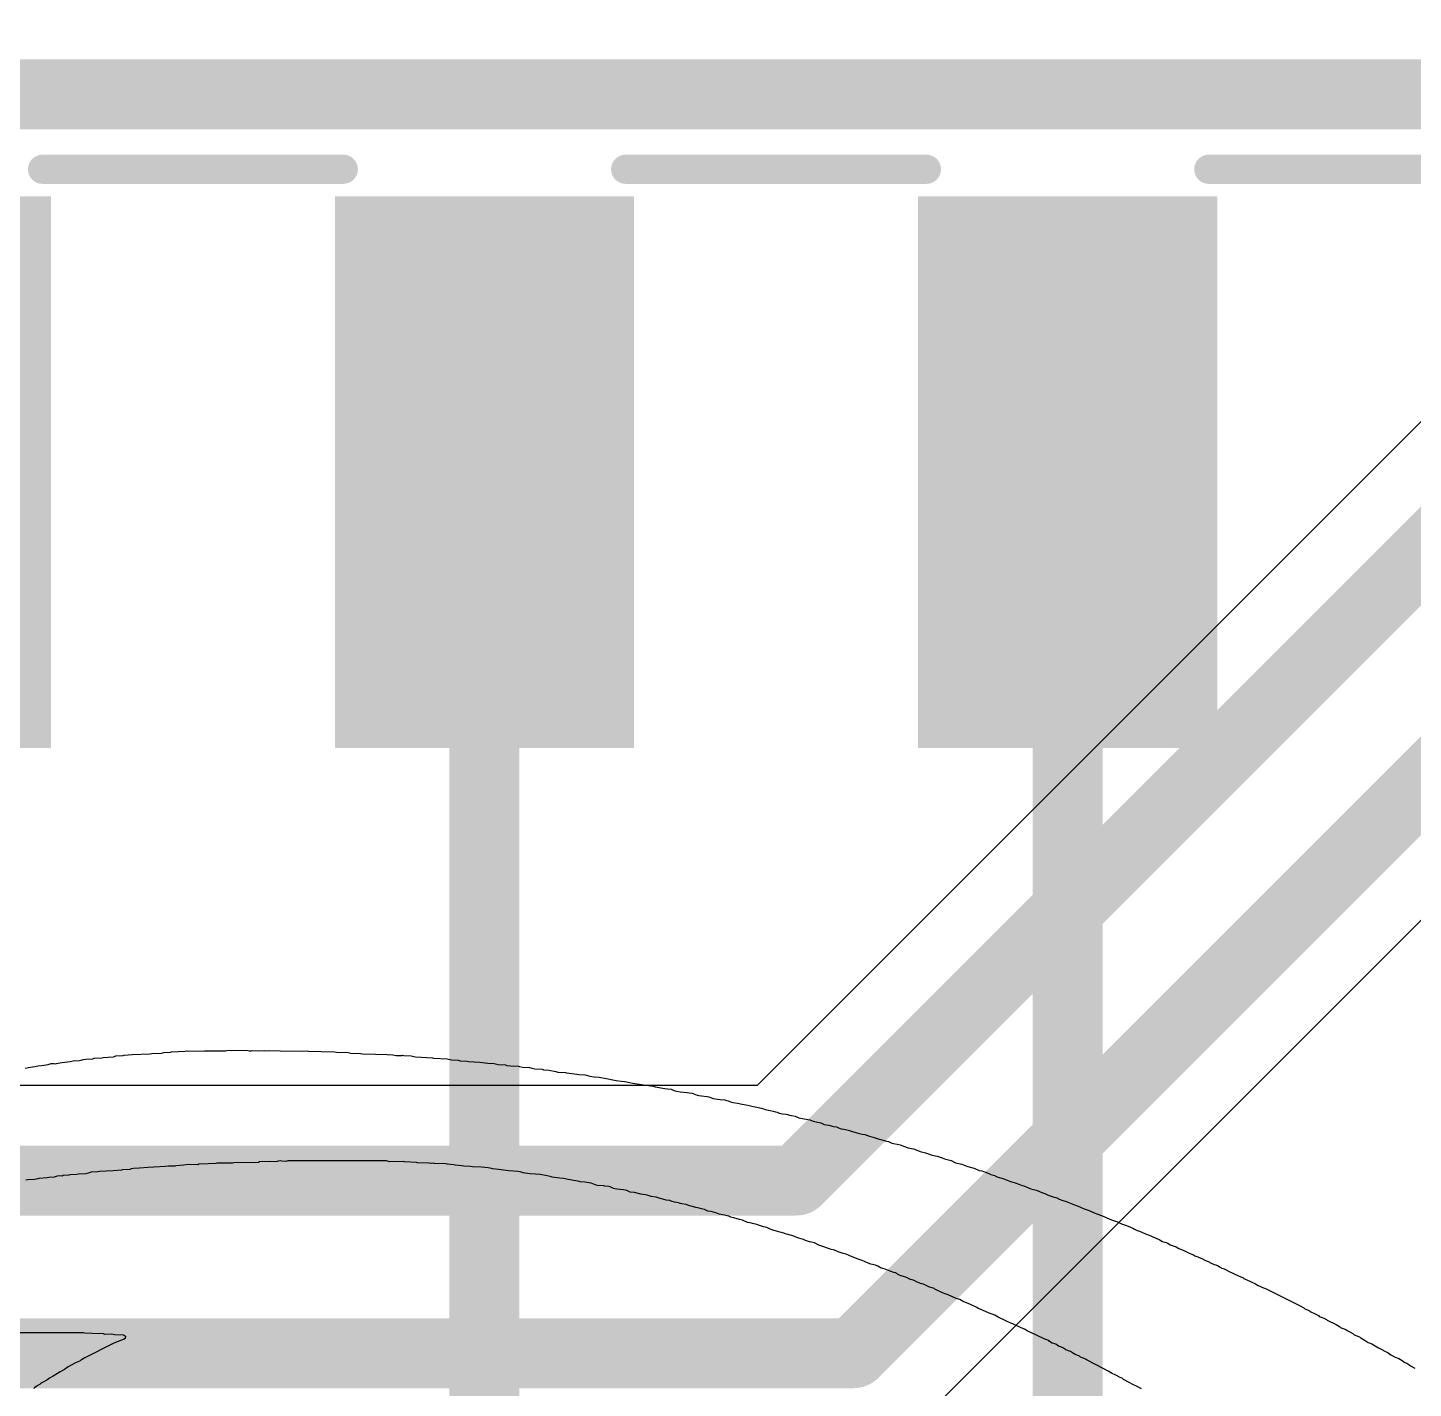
# Model space of a CAD drawing. Header units: inches. Extents: x 29 to 267, y 155 to 337.
# Drawn here: x 89.45 to 95.49, y 262.57 to 268.5 of the extents above; entities that cross this region are included whole.
import ezdxf

# ---------------------------------------------------------------- set-up
doc = ezdxf.new("R2010")
doc.units = ezdxf.units.IN
for name, color, linetype in [('Board Outline', 216, 'Continuous'), ('Bottom Layer', 5, 'Continuous'), ('Top Layer', 1, 'Continuous'), ('Top Overlay', 2, 'Continuous'), ('Top Paste', 8, 'Continuous'), ('Top Solder', 216, 'Continuous')]:
    doc.layers.add(name, color=color, linetype=linetype)

# ---------------------------------------------------------------- blocks, each defined once
blk = doc.blocks.new('SMXS_06K_TP_16')
at = {"layer": 'Top Layer'}
for points in [[(-3.3, -0.72), (-3.3, -1.82), (-5.5, -1.82), (-5.5, -0.72)], [(-3.3, -3.26), (-3.3, -4.36), (-5.5, -4.36), (-5.5, -3.26)]]:
    blk.add_hatch(color=1, dxfattribs=at).paths.add_polyline_path(points)
at = {"layer": 'Top Paste'}
for points in [[(-3.3, -0.72), (-3.3, -1.82), (-5.5, -1.82), (-5.5, -0.72)], [(-3.3, -3.26), (-3.3, -4.36), (-5.5, -4.36), (-5.5, -3.26)]]:
    blk.add_hatch(color=8, dxfattribs=at).paths.add_polyline_path(points)
at = {"layer": 'Top Solder'}
for points in [[(-3.1984, 1.9216), (-3.1984, 0.6184), (-5.6016, 0.6184), (-5.6016, 1.9216)], [(-3.1984, -0.6184), (-3.1984, -1.9216), (-5.6016, -1.9216), (-5.6016, -0.6184)], [(-3.1984, -3.1584), (-3.1984, -4.4616), (-5.6016, -4.4616), (-5.6016, -3.1584)]]:
    blk.add_hatch(color=216, dxfattribs=at).paths.add_polyline_path(points)
at = {"layer": 'Top Overlay'}
for points in [[(-3.08, 0.655, 0.127, 0.127, 0), (-3.08, -0.6551, 0.127, 0.127, 0)], [(-3.08, -1.885, 0.127, 0.127, 0), (-3.08, -3.1951, 0.127, 0.127, 0)], [(-3.08, -4.425, 0.127, 0.127, 0), (-3.08, -5.7351, 0.127, 0.127, 0)]]:
    blk.add_lwpolyline(points, format="xyseb", dxfattribs=at)
for points in [[(-3.1118, 0.655, 0.0635, 0.0635, 1), (-3.0483, 0.655, 0.0635, 0.0635, 1)], [(-3.1118, -0.6551, 0.0635, 0.0635, 1), (-3.0483, -0.6551, 0.0635, 0.0635, 1)], [(-3.1118, -1.885, 0.0635, 0.0635, 1), (-3.0483, -1.885, 0.0635, 0.0635, 1)], [(-3.1118, -3.1951, 0.0635, 0.0635, 1), (-3.0483, -3.1951, 0.0635, 0.0635, 1)], [(-3.1118, -4.425, 0.0635, 0.0635, 1), (-3.0483, -4.425, 0.0635, 0.0635, 1)]]:
    blk.add_lwpolyline(points, format="xyseb", close=True, dxfattribs=at)

msp = doc.modelspace()

# ---------------------------------------------------------------- linework, layer by layer
at = {"layer": 'Board Outline'}
msp.add_lwpolyline([(55.1445, 191.4906, 0.254, 0.254, -2.452185), (125.1447, 191.4906, 0.254, 0.254, 0)], format="xyseb", dxfattribs=at)
at = {"layer": 'Bottom Layer'}
for p, q in [((96.9767, 268.2403), (92.6271, 263.8906)), ((93.3402, 262.4309), (98.5942, 267.6849)), ((92.6271, 263.8906), (62.01, 263.8906))]:
    msp.add_line(p, q, dxfattribs=at)
for points in [[(93.0472, 262.7239, 0.3048, 0.3048, 0), (98.5622, 268.2389, 0.3048, 0.3048, 0)], [(92.7988, 263.4763, 0.3048, 0.3048, 0), (97.5307, 268.2083, 0.3048, 0.3048, 0)], [(62.01, 263.4763, 0.3048, 0.3048, 0), (92.7988, 263.4763, 0.3048, 0.3048, 0)], [(62.1265, 262.7239, 0.3048, 0.3048, 0), (93.0472, 262.7239, 0.3048, 0.3048, 0)]]:
    msp.add_lwpolyline(points, format="xyseb", dxfattribs=at)
for points in [[(92.7226, 263.4763, 0.1524, 0.1524, 1), (92.875, 263.4763, 0.1524, 0.1524, 1)], [(92.7226, 263.4763, 0.1524, 0.1524, 1), (92.875, 263.4763, 0.1524, 0.1524, 1)], [(92.971, 262.7239, 0.1524, 0.1524, 1), (93.1234, 262.7239, 0.1524, 0.1524, 1)], [(92.971, 262.7239, 0.1524, 0.1524, 1), (93.1234, 262.7239, 0.1524, 0.1524, 1)]]:
    msp.add_lwpolyline(points, format="xyseb", close=True, dxfattribs=at)
at = {"layer": 'Top Layer'}
for points in [[(78.4022, 268.2083, 0.3048, 0.3048, 0), (97.5307, 268.2083, 0.3048, 0.3048, 0)], [(91.44, 261.8255, 0.3048, 0.3048, 0), (91.44, 266.5613, 0.3048, 0.3048, 0)], [(93.98, 261.1396, 0.3048, 0.3048, 0), (93.98, 266.5613, 0.3048, 0.3048, 0)]]:
    msp.add_lwpolyline(points, format="xyseb", dxfattribs=at)
for points in [[(91.3638, 266.5613, 0.1524, 0.1524, 1), (91.5162, 266.5613, 0.1524, 0.1524, 1)], [(93.9038, 266.5613, 0.1524, 0.1524, 1), (94.0562, 266.5613, 0.1524, 0.1524, 1)]]:
    msp.add_lwpolyline(points, format="xyseb", close=True, dxfattribs=at)
at = {"layer": 'Top Overlay'}
for p, q in [((90.22, 264.041), (90.3026, 264.0418)), ((90.3026, 264.0418), (90.312, 264.041)), ((90.312, 264.041), (90.3171, 264.0427)), ((90.3171, 264.0427), (90.3324, 264.0444)), ((90.3324, 264.0444), (90.3375, 264.0427)), ((90.3375, 264.0427), (90.4014, 264.0435)), ((90.4014, 264.0435), (90.4151, 264.0418)), ((90.4151, 264.0418), (90.4244, 264.041)), ((90.4244, 264.041), (90.4295, 264.0427)), ((90.4295, 264.0427), (90.4576, 264.0418)), ((90.4576, 264.0418), (90.4806, 264.0427)), ((90.4806, 264.0427), (90.4857, 264.041)), ((90.4857, 264.041), (90.4977, 264.0427)), ((90.4977, 264.0427), (90.5505, 264.041)), ((89.531, 263.9805), (89.5395, 263.9822)), ((89.5395, 263.9822), (89.5531, 263.9856)), ((89.5531, 263.9856), (89.5659, 263.9865)), ((89.5659, 263.9865), (89.571, 263.9848)), ((89.571, 263.9848), (89.5761, 263.9865)), ((89.5761, 263.9865), (89.5906, 263.989)), ((89.5906, 263.989), (89.6008, 263.9907)), ((89.6008, 263.9907), (89.6349, 263.9941)), ((89.6349, 263.9941), (89.6485, 263.9976)), ((89.6485, 263.9976), (89.6758, 263.9993)), ((89.6758, 263.9993), (89.6826, 264.001)), ((89.6826, 264.001), (89.692, 264.0035)), ((89.692, 264.0035), (89.7039, 264.0052)), ((89.7039, 264.0052), (89.7345, 264.0069)), ((89.7345, 264.0069), (89.7396, 264.0086)), ((89.7396, 264.0086), (89.7737, 264.0103)), ((89.7737, 264.0103), (89.7788, 264.012)), ((89.7788, 264.012), (89.8231, 264.0154)), ((89.8231, 264.0154), (89.8282, 264.0171)), ((89.8282, 264.0171), (89.835, 264.0188)), ((89.835, 264.0188), (89.8657, 264.0206)), ((89.8657, 264.0206), (89.8708, 264.0223)), ((89.8708, 264.0223), (89.9057, 264.0248)), ((89.9057, 264.0248), (89.9824, 264.0282)), ((89.9824, 264.0282), (89.9909, 264.0299)), ((89.9909, 264.0299), (90.0335, 264.0316)), ((90.0335, 264.0316), (90.0429, 264.0342)), ((90.0429, 264.0342), (90.0718, 264.0359)), ((90.0718, 264.0359), (90.0769, 264.0376)), ((90.0769, 264.0376), (90.1348, 264.0393)), ((90.1348, 264.0393), (90.14, 264.041)), ((90.14, 264.041), (90.1519, 264.0393)), ((90.1519, 264.0393), (90.22, 264.041)), ((90.5505, 264.041), (90.6467, 264.0401)), ((90.6467, 264.0401), (90.668, 264.041)), ((90.668, 264.041), (90.6731, 264.0393)), ((90.6731, 264.0393), (90.7864, 264.0367)), ((90.7864, 264.0367), (90.7949, 264.035)), ((90.7949, 264.035), (90.8349, 264.0342)), ((90.8349, 264.0342), (90.8401, 264.0359)), ((90.8401, 264.0359), (90.8469, 264.0342)), ((90.8469, 264.0342), (90.8579, 264.0316)), ((90.8579, 264.0316), (90.9005, 264.0299)), ((90.9005, 264.0299), (90.909, 264.0282)), ((90.909, 264.0282), (90.9653, 264.0265)), ((90.9653, 264.0265), (91.0164, 264.0248)), ((91.0164, 264.0248), (91.0402, 264.0231)), ((91.0402, 264.0231), (91.0555, 264.0214)), ((91.0555, 264.0214), (91.0819, 264.0206)), ((91.0819, 264.0206), (91.0836, 264.0223)), ((91.0836, 264.0223), (91.0888, 264.0206)), ((91.0888, 264.0206), (91.1211, 264.0188)), ((91.1211, 264.0188), (91.1322, 264.0163)), ((91.1322, 264.0163), (91.139, 264.0146)), ((91.139, 264.0146), (91.1893, 264.012)), ((91.1893, 264.012), (91.2131, 264.0103)), ((91.2131, 264.0103), (91.2182, 264.0086)), ((91.2182, 264.0086), (91.2778, 264.0069)), ((91.2778, 264.0069), (91.2829, 264.0052)), ((91.2829, 264.0052), (91.2974, 264.0027)), ((91.2974, 264.0027), (91.3247, 264.001)), ((91.3247, 264.001), (91.334, 263.9984)), ((91.334, 263.9984), (91.3647, 263.9967)), ((91.3647, 263.9967), (91.3698, 263.995)), ((91.3698, 263.995), (91.4201, 263.9924)), ((91.4201, 263.9924), (91.455, 263.9882)), ((91.455, 263.9882), (91.4822, 263.9865)), ((91.4822, 263.9865), (91.4874, 263.9848)), ((91.4874, 263.9848), (91.4993, 263.9814)), ((91.4993, 263.9814), (91.5316, 263.9797)), ((89.439, 263.9652), (89.4526, 263.9686)), ((89.4526, 263.9686), (89.4628, 263.9703)), ((89.4628, 263.9703), (89.4714, 263.972)), ((89.4714, 263.972), (89.4816, 263.9737)), ((89.4816, 263.9737), (89.4952, 263.9754)), ((89.4952, 263.9754), (89.5122, 263.9771)), ((89.5122, 263.9771), (89.5208, 263.9788)), ((89.5208, 263.9788), (89.531, 263.9805)), ((91.5316, 263.9797), (91.5368, 263.978)), ((91.5368, 263.978), (91.5538, 263.9763)), ((91.5538, 263.9763), (91.5879, 263.9746)), ((91.5879, 263.9746), (91.593, 263.9729)), ((91.593, 263.9729), (91.6057, 263.9703)), ((91.6057, 263.9703), (91.6364, 263.9686)), ((91.6364, 263.9686), (91.6458, 263.966)), ((91.6458, 263.966), (91.6594, 263.9626)), ((91.6594, 263.9626), (91.6918, 263.9609)), ((91.6918, 263.9609), (91.6969, 263.9592)), ((91.6969, 263.9592), (91.7224, 263.9575)), ((91.7224, 263.9575), (91.7275, 263.9558)), ((91.7275, 263.9558), (91.7437, 263.9533)), ((91.7437, 263.9533), (91.7505, 263.9516)), ((91.7505, 263.9516), (91.7599, 263.949)), ((91.7599, 263.949), (91.7923, 263.9473)), ((91.7923, 263.9473), (91.7974, 263.9456)), ((91.7974, 263.9456), (91.8093, 263.9439)), ((91.8093, 263.9439), (91.8425, 263.9396)), ((91.8425, 263.9396), (91.851, 263.9379)), ((91.851, 263.9379), (91.8783, 263.9362)), ((91.8783, 263.9362), (91.8987, 263.9311)), ((91.8987, 263.9311), (91.9072, 263.9294)), ((91.9072, 263.9294), (91.9175, 263.9277)), ((91.9175, 263.9277), (91.9396, 263.926)), ((91.9396, 263.926), (91.9703, 263.9209)), ((91.9703, 263.9209), (91.9788, 263.9192)), ((91.9788, 263.9192), (91.9924, 263.9158)), ((91.9924, 263.9158), (92.0129, 263.9124)), ((92.0129, 263.9124), (92.0359, 263.9098)), ((92.0359, 263.9098), (92.052, 263.9073)), ((92.052, 263.9073), (92.0725, 263.9039)), ((92.0725, 263.9039), (92.0861, 263.9005)), ((92.0861, 263.9005), (92.0946, 263.8988)), ((92.0946, 263.8988), (92.1151, 263.8954)), ((92.1151, 263.8954), (92.1321, 263.8936)), ((92.1321, 263.8936), (92.1457, 263.8919)), ((92.1457, 263.8919), (92.1542, 263.8902)), ((92.1542, 263.8902), (92.1747, 263.8868)), ((92.1747, 263.8868), (92.184, 263.8843)), ((92.184, 263.8843), (92.2249, 263.8775)), ((92.2249, 263.8775), (92.2369, 263.8758)), ((92.2369, 263.8758), (92.2539, 263.8741)), ((92.2539, 263.8741), (92.2692, 263.8672)), ((92.2692, 263.8672), (92.276, 263.8655)), ((92.276, 263.8655), (92.2922, 263.863)), ((92.2922, 263.863), (92.3229, 263.8596)), ((92.3229, 263.8596), (92.3314, 263.8579)), ((92.3314, 263.8579), (92.345, 263.8562)), ((92.345, 263.8562), (92.3518, 263.8545)), ((92.3518, 263.8545), (92.3663, 263.8485)), ((92.3663, 263.8485), (92.3731, 263.8468)), ((92.3731, 263.8468), (92.3851, 263.8451)), ((92.3851, 263.8451), (92.4098, 263.8425)), ((92.4098, 263.8425), (92.4166, 263.8408)), ((92.4166, 263.8408), (92.4251, 263.8374)), ((92.4251, 263.8374), (92.4362, 263.8332)), ((92.4362, 263.8332), (92.4557, 263.8306)), ((92.4557, 263.8306), (92.466, 263.8289)), ((92.466, 263.8289), (92.4864, 263.8272)), ((92.4864, 263.8272), (92.4949, 263.8255)), ((92.4949, 263.8255), (92.5017, 263.8238)), ((92.5017, 263.8238), (92.5162, 263.8178)), ((92.5162, 263.8178), (92.523, 263.8161)), ((92.523, 263.8161), (92.5426, 263.8136)), ((92.5426, 263.8136), (92.5631, 263.8085)), ((92.5631, 263.8085), (92.5716, 263.8068)), ((92.5716, 263.8068), (92.5878, 263.8042)), ((92.5878, 263.8042), (92.5929, 263.8025)), ((92.5929, 263.8025), (92.6039, 263.8)), ((92.6039, 263.8), (92.6108, 263.7983)), ((92.6108, 263.7983), (92.6193, 263.7966)), ((92.6193, 263.7966), (92.6397, 263.7931)), ((92.6397, 263.7931), (92.6465, 263.7914)), ((92.6465, 263.7914), (92.655, 263.788)), ((92.655, 263.788), (92.6627, 263.7855)), ((92.6627, 263.7855), (92.6695, 263.7838)), ((92.6695, 263.7838), (92.684, 263.7812)), ((92.684, 263.7812), (92.6976, 263.7778)), ((92.6976, 263.7778), (92.7079, 263.7761)), ((92.7079, 263.7761), (92.7147, 263.7744)), ((92.7147, 263.7744), (92.724, 263.7702)), ((92.724, 263.7702), (92.7377, 263.7667)), ((92.7377, 263.7667), (92.7547, 263.765)), ((92.7547, 263.765), (92.7598, 263.7633)), ((92.7598, 263.7633), (92.7692, 263.7608)), ((92.7692, 263.7608), (92.7777, 263.7591)), ((92.7777, 263.7591), (92.7939, 263.7565)), ((92.7939, 263.7565), (92.8092, 263.7497)), ((92.8092, 263.7497), (92.8254, 263.7472)), ((92.8254, 263.7472), (92.8322, 263.7454)), ((92.8322, 263.7454), (92.8416, 263.7429)), ((92.8416, 263.7429), (92.8578, 263.7403)), ((92.8578, 263.7403), (92.8722, 263.7344)), ((92.8722, 263.7344), (92.879, 263.7327)), ((92.879, 263.7327), (92.891, 263.731)), ((92.891, 263.731), (92.9046, 263.7276)), ((92.9046, 263.7276), (92.9199, 263.7208)), ((92.9199, 263.7208), (92.9404, 263.7173)), ((92.9404, 263.7173), (92.9608, 263.7122)), ((92.9608, 263.7122), (92.9736, 263.7097)), ((92.9736, 263.7097), (92.9821, 263.7063)), ((92.9821, 263.7063), (92.9932, 263.702)), ((92.9932, 263.702), (93.0051, 263.7003)), ((93.0051, 263.7003), (93.0119, 263.6986)), ((93.0119, 263.6986), (93.0298, 263.6943)), ((93.0298, 263.6943), (93.0409, 263.6901)), ((93.0409, 263.6901), (93.0536, 263.6875)), ((93.0536, 263.6875), (93.0622, 263.6841)), ((93.0622, 263.6841), (93.0715, 263.6816)), ((93.0715, 263.6816), (93.0852, 263.6782)), ((93.0852, 263.6782), (93.0971, 263.6765)), ((93.0971, 263.6765), (93.1082, 263.6722)), ((93.1082, 263.6722), (93.1167, 263.6688)), ((93.1167, 263.6688), (93.1371, 263.6637)), ((93.1371, 263.6637), (93.1456, 263.6603)), ((93.1456, 263.6603), (93.155, 263.6577)), ((93.155, 263.6577), (93.1661, 263.6552)), ((93.1661, 263.6552), (93.1857, 263.6492)), ((93.1857, 263.6492), (93.1993, 263.6458)), ((93.1993, 263.6458), (93.2146, 263.639)), ((93.2146, 263.639), (93.2214, 263.6373)), ((93.2214, 263.6373), (93.2376, 263.6347)), ((93.2376, 263.6347), (93.2512, 263.6313)), ((93.2512, 263.6313), (93.2649, 263.6262)), ((93.2649, 263.6262), (93.2734, 263.6228)), ((93.2734, 263.6228), (93.2845, 263.6185)), ((90.5028, 263.5589), (90.4602, 263.5572)), ((90.53, 263.5572), (90.5028, 263.5589)), ((90.5368, 263.5589), (90.53, 263.5572)), ((90.542, 263.5606), (90.5368, 263.5589)), ((90.5522, 263.5623), (90.542, 263.5606)), ((90.5573, 263.5606), (90.5522, 263.5623)), ((90.5743, 263.5589), (90.5573, 263.5606)), ((90.5828, 263.5623), (90.5743, 263.5589)), ((91.013, 263.5615), (90.5828, 263.5623)), ((91.0266, 263.5581), (91.013, 263.5615)), ((91.0871, 263.5589), (91.0266, 263.5581)), ((91.0922, 263.5572), (91.0871, 263.5589)), ((93.2845, 263.6185), (93.3092, 263.6143)), ((93.3092, 263.6143), (93.3279, 263.6075)), ((93.3279, 263.6075), (93.3373, 263.6032)), ((93.3373, 263.6032), (93.3492, 263.5998)), ((93.3492, 263.5998), (93.3603, 263.5973)), ((93.3603, 263.5973), (93.3739, 263.5921)), ((93.3739, 263.5921), (93.385, 263.5879)), ((93.385, 263.5879), (93.3977, 263.5853)), ((93.3977, 263.5853), (93.4114, 263.5819)), ((93.4114, 263.5819), (93.4199, 263.5802)), ((93.4199, 263.5802), (93.4335, 263.5751)), ((93.4335, 263.5751), (93.448, 263.5691)), ((93.448, 263.5691), (93.4548, 263.5674)), ((93.4548, 263.5674), (93.4727, 263.5632)), ((93.4727, 263.5632), (93.4923, 263.5538)), ((89.6289, 263.4993), (89.6051, 263.4976)), ((89.634, 263.501), (89.6289, 263.4993)), ((89.6647, 263.5027), (89.634, 263.501)), ((89.6698, 263.5044), (89.6647, 263.5027)), ((89.7039, 263.5061), (89.6698, 263.5044)), ((89.7175, 263.5095), (89.7039, 263.5061)), ((89.7269, 263.5121), (89.7175, 263.5095)), ((89.7558, 263.5138), (89.7269, 263.5121)), ((89.7626, 263.5155), (89.7558, 263.5138)), ((89.7916, 263.5172), (89.7626, 263.5155)), ((89.8223, 263.5189), (89.7916, 263.5172)), ((89.8589, 263.5215), (89.8223, 263.5189)), ((89.864, 263.5232), (89.8589, 263.5215)), ((89.8947, 263.5249), (89.864, 263.5232)), ((89.9015, 263.5266), (89.8947, 263.5249)), ((89.9108, 263.5291), (89.9015, 263.5266)), ((89.9381, 263.5308), (89.9108, 263.5291)), ((89.9739, 263.5325), (89.9381, 263.5308)), ((90.0003, 263.5351), (89.9739, 263.5325)), ((90.0505, 263.5376), (90.0003, 263.5351)), ((90.0642, 263.5393), (90.0505, 263.5376)), ((90.0906, 263.5385), (90.0642, 263.5393)), ((90.0957, 263.5402), (90.0906, 263.5385)), ((90.1306, 263.5427), (90.0957, 263.5402)), ((90.1493, 263.5462), (90.1306, 263.5427)), ((90.1911, 263.5453), (90.1493, 263.5462)), ((90.1962, 263.547), (90.1911, 263.5453)), ((90.237, 263.5487), (90.1962, 263.547)), ((90.2694, 263.5504), (90.237, 263.5487)), ((90.2745, 263.5521), (90.2694, 263.5504)), ((90.2907, 263.5513), (90.2745, 263.5521)), ((90.3427, 263.5521), (90.2907, 263.5513)), ((90.3478, 263.5538), (90.3427, 263.5521)), ((90.4551, 263.5555), (90.3478, 263.5538)), ((90.4602, 263.5572), (90.4551, 263.5555)), ((91.1433, 263.5555), (91.0922, 263.5572)), ((91.1484, 263.5538), (91.1433, 263.5555)), ((91.1978, 263.5521), (91.1484, 263.5538)), ((91.2097, 263.5504), (91.1978, 263.5521)), ((91.2165, 263.5521), (91.2097, 263.5504)), ((91.2216, 263.5504), (91.2165, 263.5521)), ((91.2727, 263.5487), (91.2216, 263.5504)), ((91.2778, 263.547), (91.2727, 263.5487)), ((91.3068, 263.5453), (91.2778, 263.547)), ((91.3119, 263.5436), (91.3068, 263.5453)), ((91.3417, 263.541), (91.3119, 263.5436)), ((91.3502, 263.5393), (91.3417, 263.541)), ((91.3792, 263.5376), (91.3502, 263.5393)), ((91.3877, 263.5359), (91.3792, 263.5376)), ((91.4269, 263.5342), (91.3877, 263.5359)), ((91.4567, 263.5317), (91.4269, 263.5342)), ((91.4703, 263.5283), (91.4567, 263.5317)), ((91.4754, 263.5266), (91.4703, 263.5283)), ((91.5027, 263.5249), (91.4754, 263.5266)), ((91.5231, 263.5215), (91.5027, 263.5249)), ((91.5461, 263.5189), (91.5231, 263.5215)), ((91.5853, 263.5155), (91.5461, 263.5189)), ((91.5955, 263.5138), (91.5853, 263.5155)), ((91.6091, 263.5104), (91.5955, 263.5138)), ((91.6177, 263.5087), (91.6091, 263.5104)), ((91.6381, 263.5053), (91.6177, 263.5087)), ((91.662, 263.5036), (91.6381, 263.5053)), ((91.6824, 263.5019), (91.662, 263.5036)), ((91.7131, 263.4968), (91.6824, 263.5019)), ((93.4923, 263.5538), (93.4991, 263.5521)), ((93.4991, 263.5521), (93.5187, 263.5479)), ((93.5187, 263.5479), (93.5272, 263.5444)), ((93.5272, 263.5444), (93.5417, 263.5385)), ((93.5417, 263.5385), (93.5553, 263.5351)), ((93.5553, 263.5351), (93.5672, 263.5317)), ((93.5672, 263.5317), (93.5757, 263.5283)), ((93.5757, 263.5283), (93.5945, 263.5197)), ((93.5945, 263.5197), (93.6064, 263.518)), ((93.6064, 263.518), (93.6132, 263.5163)), ((93.6132, 263.5163), (93.6243, 263.5121)), ((93.6243, 263.5121), (93.6456, 263.5027)), ((93.6456, 263.5027), (93.6567, 263.5002)), ((93.6567, 263.5002), (93.6635, 263.4985)), ((93.6635, 263.4985), (93.666, 263.4959)), ((89.4509, 263.4797), (89.4416, 263.4772)), ((89.4799, 263.4814), (89.4509, 263.4797)), ((89.4944, 263.484), (89.4799, 263.4814)), ((89.4995, 263.4857), (89.4944, 263.484)), ((89.5352, 263.4874), (89.4995, 263.4857)), ((89.5421, 263.4891), (89.5352, 263.4874)), ((89.565, 263.4916), (89.5421, 263.4891)), ((89.5787, 263.495), (89.565, 263.4916)), ((89.5872, 263.4968), (89.5787, 263.495)), ((89.6, 263.4959), (89.5872, 263.4968)), ((89.6051, 263.4976), (89.6, 263.4959)), ((91.7267, 263.4933), (91.7131, 263.4968)), ((91.7352, 263.4916), (91.7267, 263.4933)), ((91.7454, 263.4899), (91.7352, 263.4916)), ((91.7676, 263.4865), (91.7454, 263.4899)), ((91.7846, 263.4848), (91.7676, 263.4865)), ((91.805, 263.4814), (91.7846, 263.4848)), ((91.8136, 263.4797), (91.805, 263.4814)), ((91.8272, 263.4763), (91.8136, 263.4797)), ((91.8476, 263.4729), (91.8272, 263.4763)), ((91.8561, 263.4712), (91.8476, 263.4729)), ((91.8766, 263.4695), (91.8561, 263.4712)), ((91.9047, 263.4652), (91.8766, 263.4695)), ((91.9268, 263.4567), (91.9047, 263.4652)), ((91.9319, 263.455), (91.9268, 263.4567)), ((91.9592, 263.4533), (91.9319, 263.455)), ((91.9643, 263.4516), (91.9592, 263.4533)), ((91.9813, 263.4499), (91.9643, 263.4516)), ((91.9882, 263.4482), (91.9813, 263.4499)), ((92.0026, 263.4422), (91.9882, 263.4482)), ((92.0163, 263.4388), (92.0026, 263.4422)), ((92.0461, 263.4363), (92.0163, 263.4388)), ((93.666, 263.4959), (93.6694, 263.4942)), ((93.6694, 263.4942), (93.6814, 263.4891)), ((93.6814, 263.4891), (93.6941, 263.4865)), ((93.6941, 263.4865), (93.7026, 263.4831)), ((93.7026, 263.4831), (93.7163, 263.478)), ((93.7163, 263.478), (93.7308, 263.4721)), ((93.7308, 263.4721), (93.7512, 263.4669)), ((93.7512, 263.4669), (93.7674, 263.461)), ((93.7674, 263.461), (93.7819, 263.455)), ((93.7819, 263.455), (93.7887, 263.4533)), ((93.7887, 263.4533), (93.7997, 263.4491)), ((93.7997, 263.4491), (93.8193, 263.4397)), ((93.8193, 263.4397), (93.8372, 263.4354)), ((92.0597, 263.4329), (92.0461, 263.4363)), ((92.075, 263.4261), (92.0597, 263.4329)), ((92.0938, 263.4244), (92.075, 263.4261)), ((92.121, 263.4175), (92.0938, 263.4244)), ((92.1415, 263.4141), (92.121, 263.4175)), ((92.1483, 263.4124), (92.1415, 263.4141)), ((92.1576, 263.4099), (92.1483, 263.4124)), ((92.1662, 263.4065), (92.1576, 263.4099)), ((92.1875, 263.4039), (92.1662, 263.4065)), ((92.1968, 263.4014), (92.1875, 263.4039)), ((92.2053, 263.398), (92.1968, 263.4014)), ((92.2164, 263.3954), (92.2053, 263.398)), ((92.2309, 263.3911), (92.2164, 263.3954)), ((92.2471, 263.3886), (92.2309, 263.3911)), ((92.2539, 263.3869), (92.2471, 263.3886)), ((92.2684, 263.3826), (92.2539, 263.3869)), ((92.2777, 263.3801), (92.2684, 263.3826)), ((92.2845, 263.3784), (92.2777, 263.3801)), ((92.2922, 263.3758), (92.2845, 263.3784)), ((93.8372, 263.4354), (93.844, 263.4337)), ((93.844, 263.4337), (93.8611, 263.4269)), ((93.8611, 263.4269), (93.8721, 263.4227)), ((93.8721, 263.4227), (93.8807, 263.4192)), ((93.8807, 263.4192), (93.896, 263.4124)), ((93.896, 263.4124), (93.9045, 263.409)), ((93.9045, 263.409), (93.9215, 263.4039)), ((93.9215, 263.4039), (93.9283, 263.4022)), ((93.9283, 263.4022), (93.9377, 263.3997)), ((93.9377, 263.3997), (93.9403, 263.3971)), ((93.9403, 263.3971), (93.9437, 263.3954)), ((93.9437, 263.3954), (93.959, 263.3886)), ((93.959, 263.3886), (93.9701, 263.386)), ((93.9701, 263.386), (93.9888, 263.3792)), ((93.9888, 263.3792), (94.0101, 263.3698)), ((92.299, 263.3741), (92.2922, 263.3758)), ((92.3186, 263.3716), (92.299, 263.3741)), ((92.3297, 263.3673), (92.3186, 263.3716)), ((92.3391, 263.3647), (92.3297, 263.3673)), ((92.3459, 263.363), (92.3391, 263.3647)), ((92.3604, 263.3588), (92.3459, 263.363)), ((92.3672, 263.3571), (92.3604, 263.3588)), ((92.3757, 263.3554), (92.3672, 263.3571)), ((92.3851, 263.3528), (92.3757, 263.3554)), ((92.3987, 263.3494), (92.3851, 263.3528)), ((92.4132, 263.3434), (92.3987, 263.3494)), ((92.4276, 263.3409), (92.4132, 263.3434)), ((92.4481, 263.3358), (92.4276, 263.3409)), ((92.4626, 263.3298), (92.4481, 263.3358)), ((92.4787, 263.3273), (92.4626, 263.3298)), ((92.4856, 263.3256), (92.4787, 263.3273)), ((92.4975, 263.3222), (92.4856, 263.3256)), ((92.5043, 263.3204), (92.4975, 263.3222)), ((92.5128, 263.317), (92.5043, 263.3204)), ((94.0101, 263.3698), (94.0263, 263.3639)), ((94.0263, 263.3639), (94.0527, 263.3528)), ((94.0527, 263.3528), (94.074, 263.3452)), ((94.074, 263.3452), (94.0953, 263.3358)), ((94.0953, 263.3358), (94.1115, 263.3298)), ((94.1115, 263.3298), (94.1345, 263.3204)), ((94.1345, 263.3204), (94.1506, 263.3145)), ((92.5264, 263.3136), (92.5128, 263.317)), ((92.5511, 263.306), (92.5264, 263.3136)), ((92.5639, 263.3034), (92.5511, 263.306)), ((92.5852, 263.294), (92.5639, 263.3034)), ((92.598, 263.2915), (92.5852, 263.294)), ((92.6073, 263.2889), (92.598, 263.2915)), ((92.6269, 263.2847), (92.6073, 263.2889)), ((92.638, 263.2804), (92.6269, 263.2847)), ((92.6465, 263.277), (92.638, 263.2804)), ((92.6559, 263.2745), (92.6465, 263.277)), ((92.6695, 263.2711), (92.6559, 263.2745)), ((92.684, 263.2651), (92.6695, 263.2711)), ((92.7002, 263.2591), (92.684, 263.2651)), ((92.707, 263.2574), (92.7002, 263.2591)), ((92.7266, 263.2515), (92.707, 263.2574)), ((94.1506, 263.3145), (94.1719, 263.3051)), ((94.1719, 263.3051), (94.1881, 263.2992)), ((94.1881, 263.2992), (94.1966, 263.2957)), ((94.1966, 263.2957), (94.206, 263.2915)), ((94.206, 263.2915), (94.2145, 263.2881)), ((94.2145, 263.2881), (94.2358, 263.2804)), ((94.2358, 263.2804), (94.2537, 263.2728)), ((94.2537, 263.2728), (94.2648, 263.2685)), ((94.2648, 263.2685), (94.2707, 263.2642)), ((94.2707, 263.2642), (94.2827, 263.2591)), ((94.2827, 263.2591), (94.2895, 263.2574)), ((94.2895, 263.2574), (94.3005, 263.2532)), ((92.7334, 263.2498), (92.7266, 263.2515)), ((92.7445, 263.2472), (92.7334, 263.2498)), ((92.7555, 263.2429), (92.7445, 263.2472)), ((92.7624, 263.2412), (92.7555, 263.2429)), ((92.7717, 263.2387), (92.7624, 263.2412)), ((92.7785, 263.237), (92.7717, 263.2387)), ((92.7871, 263.2336), (92.7785, 263.237)), ((92.793, 263.231), (92.7871, 263.2336)), ((92.8092, 263.2251), (92.793, 263.231)), ((92.8296, 263.2199), (92.8092, 263.2251)), ((92.839, 263.2157), (92.8296, 263.2199)), ((92.8552, 263.2097), (92.839, 263.2157)), ((92.8646, 263.2072), (92.8552, 263.2097)), ((92.8773, 263.2046), (92.8646, 263.2072)), ((92.8969, 263.1952), (92.8773, 263.2046)), ((94.3005, 263.2532), (94.3218, 263.2421)), ((94.3218, 263.2421), (94.3329, 263.2395)), ((94.3329, 263.2395), (94.3644, 263.2251)), ((94.3644, 263.2251), (94.3755, 263.2208)), ((94.3755, 263.2208), (94.3815, 263.2182)), ((94.3815, 263.2182), (94.3917, 263.2114)), ((94.3917, 263.2114), (94.4087, 263.2063)), ((94.4087, 263.2063), (94.4172, 263.2029)), ((94.4172, 263.2029), (94.4274, 263.1961)), ((92.9182, 263.1876), (92.8969, 263.1952)), ((92.9293, 263.1833), (92.9182, 263.1876)), ((92.9429, 263.1782), (92.9293, 263.1833)), ((92.9497, 263.1765), (92.9429, 263.1782)), ((92.9608, 263.174), (92.9497, 263.1765)), ((92.9719, 263.1697), (92.9608, 263.174)), ((92.9804, 263.1663), (92.9719, 263.1697)), ((92.994, 263.1612), (92.9804, 263.1663)), ((93.0025, 263.1578), (92.994, 263.1612)), ((93.0153, 263.1552), (93.0025, 263.1578)), ((93.0409, 263.1433), (93.0153, 263.1552)), ((93.0528, 263.1399), (93.0409, 263.1433)), ((93.0639, 263.1356), (93.0528, 263.1399)), ((94.4274, 263.1961), (94.436, 263.1927)), ((94.436, 263.1927), (94.453, 263.1876)), ((94.453, 263.1876), (94.4649, 263.1808)), ((94.4649, 263.1808), (94.4837, 263.1723)), ((94.4837, 263.1723), (94.5092, 263.1603)), ((94.5092, 263.1603), (94.5254, 263.1544)), ((94.5254, 263.1544), (94.5348, 263.1484)), ((94.5348, 263.1484), (94.5467, 263.1433)), ((94.5467, 263.1433), (94.5535, 263.1416)), ((94.5535, 263.1416), (94.5646, 263.1373)), ((94.5646, 263.1373), (94.5773, 263.1297)), ((93.0852, 263.128), (93.0639, 263.1356)), ((93.1116, 263.1169), (93.0852, 263.128)), ((93.1226, 263.1126), (93.1116, 263.1169)), ((93.1431, 263.1075), (93.1226, 263.1126)), ((93.1541, 263.1033), (93.1431, 263.1075)), ((93.1678, 263.0947), (93.1541, 263.1033)), ((93.1746, 263.093), (93.1678, 263.0947)), ((93.1857, 263.0905), (93.1746, 263.093)), ((93.207, 263.0811), (93.1857, 263.0905)), ((93.2231, 263.0752), (93.207, 263.0811)), ((94.5773, 263.1297), (94.5884, 263.1254)), ((94.5884, 263.1254), (94.5969, 263.122)), ((94.5969, 263.122), (94.5995, 263.1194)), ((94.5995, 263.1194), (94.6029, 263.1177)), ((94.6029, 263.1177), (94.6182, 263.1109)), ((94.6182, 263.1109), (94.625, 263.1092)), ((94.625, 263.1092), (94.6361, 263.105)), ((94.6361, 263.105), (94.6421, 263.1007)), ((94.6421, 263.1007), (94.6523, 263.0939)), ((94.6523, 263.0939), (94.6617, 263.0913)), ((94.6617, 263.0913), (94.6702, 263.0879)), ((94.6702, 263.0879), (94.6813, 263.082)), ((94.6813, 263.082), (94.7238, 263.0615)), ((93.2299, 263.0735), (93.2231, 263.0752)), ((93.2427, 263.0658), (93.2299, 263.0735)), ((93.2589, 263.0598), (93.2427, 263.0658)), ((93.2759, 263.0547), (93.2589, 263.0598)), ((93.287, 263.0488), (93.2759, 263.0547)), ((93.2955, 263.0453), (93.287, 263.0488)), ((93.3023, 263.0436), (93.2955, 263.0453)), ((93.3117, 263.0411), (93.3023, 263.0436)), ((93.3245, 263.0334), (93.3117, 263.0411)), ((93.3432, 263.0266), (93.3245, 263.0334)), ((93.3526, 263.0241), (93.3432, 263.0266)), ((93.3781, 263.0121), (93.3526, 263.0241)), ((94.7238, 263.0615), (94.7349, 263.0573)), ((94.7349, 263.0573), (94.7434, 263.0539)), ((94.7434, 263.0539), (94.7477, 263.0496)), ((94.7477, 263.0496), (94.7511, 263.0479)), ((94.7511, 263.0479), (94.763, 263.0428)), ((94.763, 263.0428), (94.7741, 263.0385)), ((94.7741, 263.0385), (94.7766, 263.036)), ((94.7766, 263.036), (94.7801, 263.0343)), ((94.7801, 263.0343), (94.7988, 263.0258)), ((94.7988, 263.0258), (94.8107, 263.0189)), ((94.8107, 263.0189), (94.8329, 263.0087)), ((93.3901, 263.0087), (93.3781, 263.0121)), ((93.3986, 263.0053), (93.3901, 263.0087)), ((93.402, 263.0036), (93.3986, 263.0053)), ((93.4045, 263.0011), (93.402, 263.0036)), ((93.4352, 262.9874), (93.4045, 263.0011)), ((93.4514, 262.9815), (93.4352, 262.9874)), ((93.4599, 262.9781), (93.4514, 262.9815)), ((93.4821, 262.9678), (93.4599, 262.9781)), ((93.4855, 262.9661), (93.4821, 262.9678)), ((93.494, 262.9627), (93.4855, 262.9661)), ((93.511, 262.9576), (93.494, 262.9627)), ((93.5246, 262.9491), (93.511, 262.9576)), ((94.8329, 263.0087), (94.8414, 263.0053)), ((94.8414, 263.0053), (94.993, 262.9304)), ((93.528, 262.9474), (93.5246, 262.9491)), ((93.5536, 262.9372), (93.528, 262.9474)), ((93.5843, 262.9236), (93.5536, 262.9372)), ((93.5902, 262.9193), (93.5843, 262.9236)), ((93.5987, 262.9159), (93.5902, 262.9193)), ((93.6098, 262.9116), (93.5987, 262.9159)), ((93.6388, 262.898), (93.6098, 262.9116)), ((93.6507, 262.8946), (93.6388, 262.898)), ((94.993, 262.9304), (95.0083, 262.9218)), ((95.0083, 262.9218), (95.0134, 262.9167)), ((95.0134, 262.9167), (95.0245, 262.9125)), ((95.0245, 262.9125), (95.033, 262.9091)), ((95.033, 262.9091), (95.0356, 262.9065)), ((95.0356, 262.9065), (95.039, 262.9048)), ((95.039, 262.9048), (95.0577, 262.8963)), ((95.0577, 262.8963), (95.073, 262.8878)), ((93.6626, 262.8895), (93.6507, 262.8946)), ((93.6779, 262.881), (93.6626, 262.8895)), ((93.7103, 262.8656), (93.6779, 262.881)), ((93.7325, 262.8554), (93.7103, 262.8656)), ((93.741, 262.852), (93.7325, 262.8554)), ((93.7529, 262.8469), (93.741, 262.852)), ((93.7742, 262.8358), (93.7529, 262.8469)), ((93.7853, 262.8316), (93.7742, 262.8358)), ((95.073, 262.8878), (95.0764, 262.8844)), ((95.0764, 262.8844), (95.085, 262.881)), ((95.085, 262.881), (95.1011, 262.875)), ((95.1011, 262.875), (95.1037, 262.8725)), ((95.1037, 262.8725), (95.1071, 262.8707)), ((95.1071, 262.8707), (95.1105, 262.8673)), ((95.1105, 262.8673), (95.1497, 262.8486)), ((95.1497, 262.8486), (95.165, 262.8401)), ((95.165, 262.8401), (95.1684, 262.8367)), ((95.1684, 262.8367), (95.1718, 262.835)), ((95.1718, 262.835), (95.1804, 262.8316)), ((89.3479, 262.8145), (89.6809, 262.8137)), ((89.6809, 262.8137), (89.6937, 262.8145)), ((89.6937, 262.8145), (89.6988, 262.8128)), ((89.6988, 262.8128), (89.7311, 262.8111)), ((89.7311, 262.8111), (89.7805, 262.8094)), ((89.7805, 262.8094), (89.7856, 262.8077)), ((89.7856, 262.8077), (89.8137, 262.8086)), ((89.8137, 262.8086), (89.8223, 262.8069)), ((89.8223, 262.8069), (89.8291, 262.8052)), ((89.8291, 262.8052), (89.8683, 262.8035)), ((89.8589, 262.7805), (89.8325, 262.7711)), ((89.8674, 262.7839), (89.8589, 262.7805)), ((89.8751, 262.7881), (89.8674, 262.7839)), ((89.8683, 262.8035), (89.8768, 262.7984)), ((89.8768, 262.7984), (89.8751, 262.7881)), ((93.7946, 262.8273), (93.7853, 262.8316)), ((93.8083, 262.8188), (93.7946, 262.8273)), ((93.8193, 262.8145), (93.8083, 262.8188)), ((93.8781, 262.7864), (93.8193, 262.8145)), ((93.8892, 262.7822), (93.8781, 262.7864)), ((93.8977, 262.7788), (93.8892, 262.7822)), ((93.9011, 262.7754), (93.8977, 262.7788)), ((93.913, 262.7685), (93.9011, 262.7754)), ((95.1804, 262.8316), (95.1914, 262.8273)), ((95.1914, 262.8273), (95.1974, 262.8231)), ((95.1974, 262.8231), (95.2229, 262.8094)), ((95.2229, 262.8094), (95.2281, 262.8043)), ((95.2281, 262.8043), (95.24, 262.7992)), ((95.24, 262.7992), (95.251, 262.7949)), ((95.251, 262.7949), (95.2536, 262.7924)), ((95.2536, 262.7924), (95.257, 262.7907)), ((95.257, 262.7907), (95.2723, 262.7822)), ((95.2723, 262.7822), (95.2885, 262.7711)), ((89.8231, 262.7668), (89.6988, 262.7038)), ((89.8325, 262.7711), (89.8231, 262.7668)), ((93.9198, 262.7668), (93.913, 262.7685)), ((93.9283, 262.7634), (93.9198, 262.7668)), ((93.9403, 262.7549), (93.9283, 262.7634)), ((93.9539, 262.7498), (93.9403, 262.7549)), ((93.9624, 262.7464), (93.9539, 262.7498)), ((93.9658, 262.743), (93.9624, 262.7464)), ((93.9692, 262.7413), (93.9658, 262.743)), ((93.9718, 262.7387), (93.9692, 262.7413)), ((93.9931, 262.7311), (93.9718, 262.7387)), ((94.005, 262.7226), (93.9931, 262.7311)), ((94.0135, 262.7191), (94.005, 262.7226)), ((94.0288, 262.7123), (94.0135, 262.7191)), ((95.2885, 262.7711), (95.3056, 262.7643)), ((95.3056, 262.7643), (95.3192, 262.7558)), ((95.3192, 262.7558), (95.3337, 262.7481)), ((95.3337, 262.7481), (95.3763, 262.726)), ((95.3763, 262.726), (95.3882, 262.7174)), ((95.3882, 262.7174), (95.4069, 262.7072)), ((89.6272, 262.6646), (89.6102, 262.6527)), ((89.6579, 262.6817), (89.6272, 262.6646)), ((89.6664, 262.6851), (89.6579, 262.6817)), ((89.6783, 262.6902), (89.6664, 262.6851)), ((89.6817, 262.6936), (89.6783, 262.6902)), ((89.6851, 262.6953), (89.6817, 262.6936)), ((89.6988, 262.7038), (89.6851, 262.6953)), ((94.0323, 262.7106), (94.0288, 262.7123)), ((94.0365, 262.7064), (94.0323, 262.7106)), ((94.0527, 262.7004), (94.0365, 262.7064)), ((94.0612, 262.697), (94.0527, 262.7004)), ((94.0646, 262.6936), (94.0612, 262.697)), ((94.1379, 262.6561), (94.0646, 262.6936)), ((94.1566, 262.6459), (94.1379, 262.6561)), ((95.4069, 262.7072), (95.4222, 262.7004)), ((95.4222, 262.7004), (95.4376, 262.6919)), ((95.4376, 262.6919), (95.4495, 262.6834)), ((95.4495, 262.6834), (95.458, 262.68)), ((95.458, 262.68), (95.4614, 262.6783)), ((95.4614, 262.6783), (95.4733, 262.6697)), ((95.4733, 262.6697), (95.4921, 262.6595)), ((89.5114, 262.5948), (89.508, 262.5914)), ((89.5335, 262.6067), (89.5114, 262.5948)), ((89.5455, 262.6152), (89.5335, 262.6067)), ((89.5608, 262.6238), (89.5455, 262.6152)), ((89.5795, 262.6357), (89.5608, 262.6238)), ((89.5915, 262.6425), (89.5795, 262.6357)), ((89.6102, 262.6527), (89.5915, 262.6425)), ((94.1719, 262.6374), (94.1566, 262.6459)), ((94.1907, 262.6289), (94.1719, 262.6374)), ((94.2094, 262.6186), (94.1907, 262.6289)), ((94.2179, 262.6152), (94.2094, 262.6186)), ((94.223, 262.6101), (94.2179, 262.6152)), ((94.2486, 262.5965), (94.223, 262.6101)), ((94.2639, 262.588), (94.2486, 262.5965)), ((89.4799, 262.5735), (89.4773, 262.5709)), ((89.4892, 262.5812), (89.4799, 262.5735)), ((89.5046, 262.5897), (89.4892, 262.5812)), ((89.508, 262.5914), (89.5046, 262.5897)), ((94.2827, 262.5795), (94.2639, 262.588)), ((94.3014, 262.5692), (94.2827, 262.5795))]:
    msp.add_line(p, q, dxfattribs=at)

# ---------------------------------------------------------------- block references
at = {"rotation": 90}
msp.add_blockref('SMXS_06K_TP_16', (90.17, 270.9614), dxfattribs=at)

doc.saveas('drawing.dxf')
